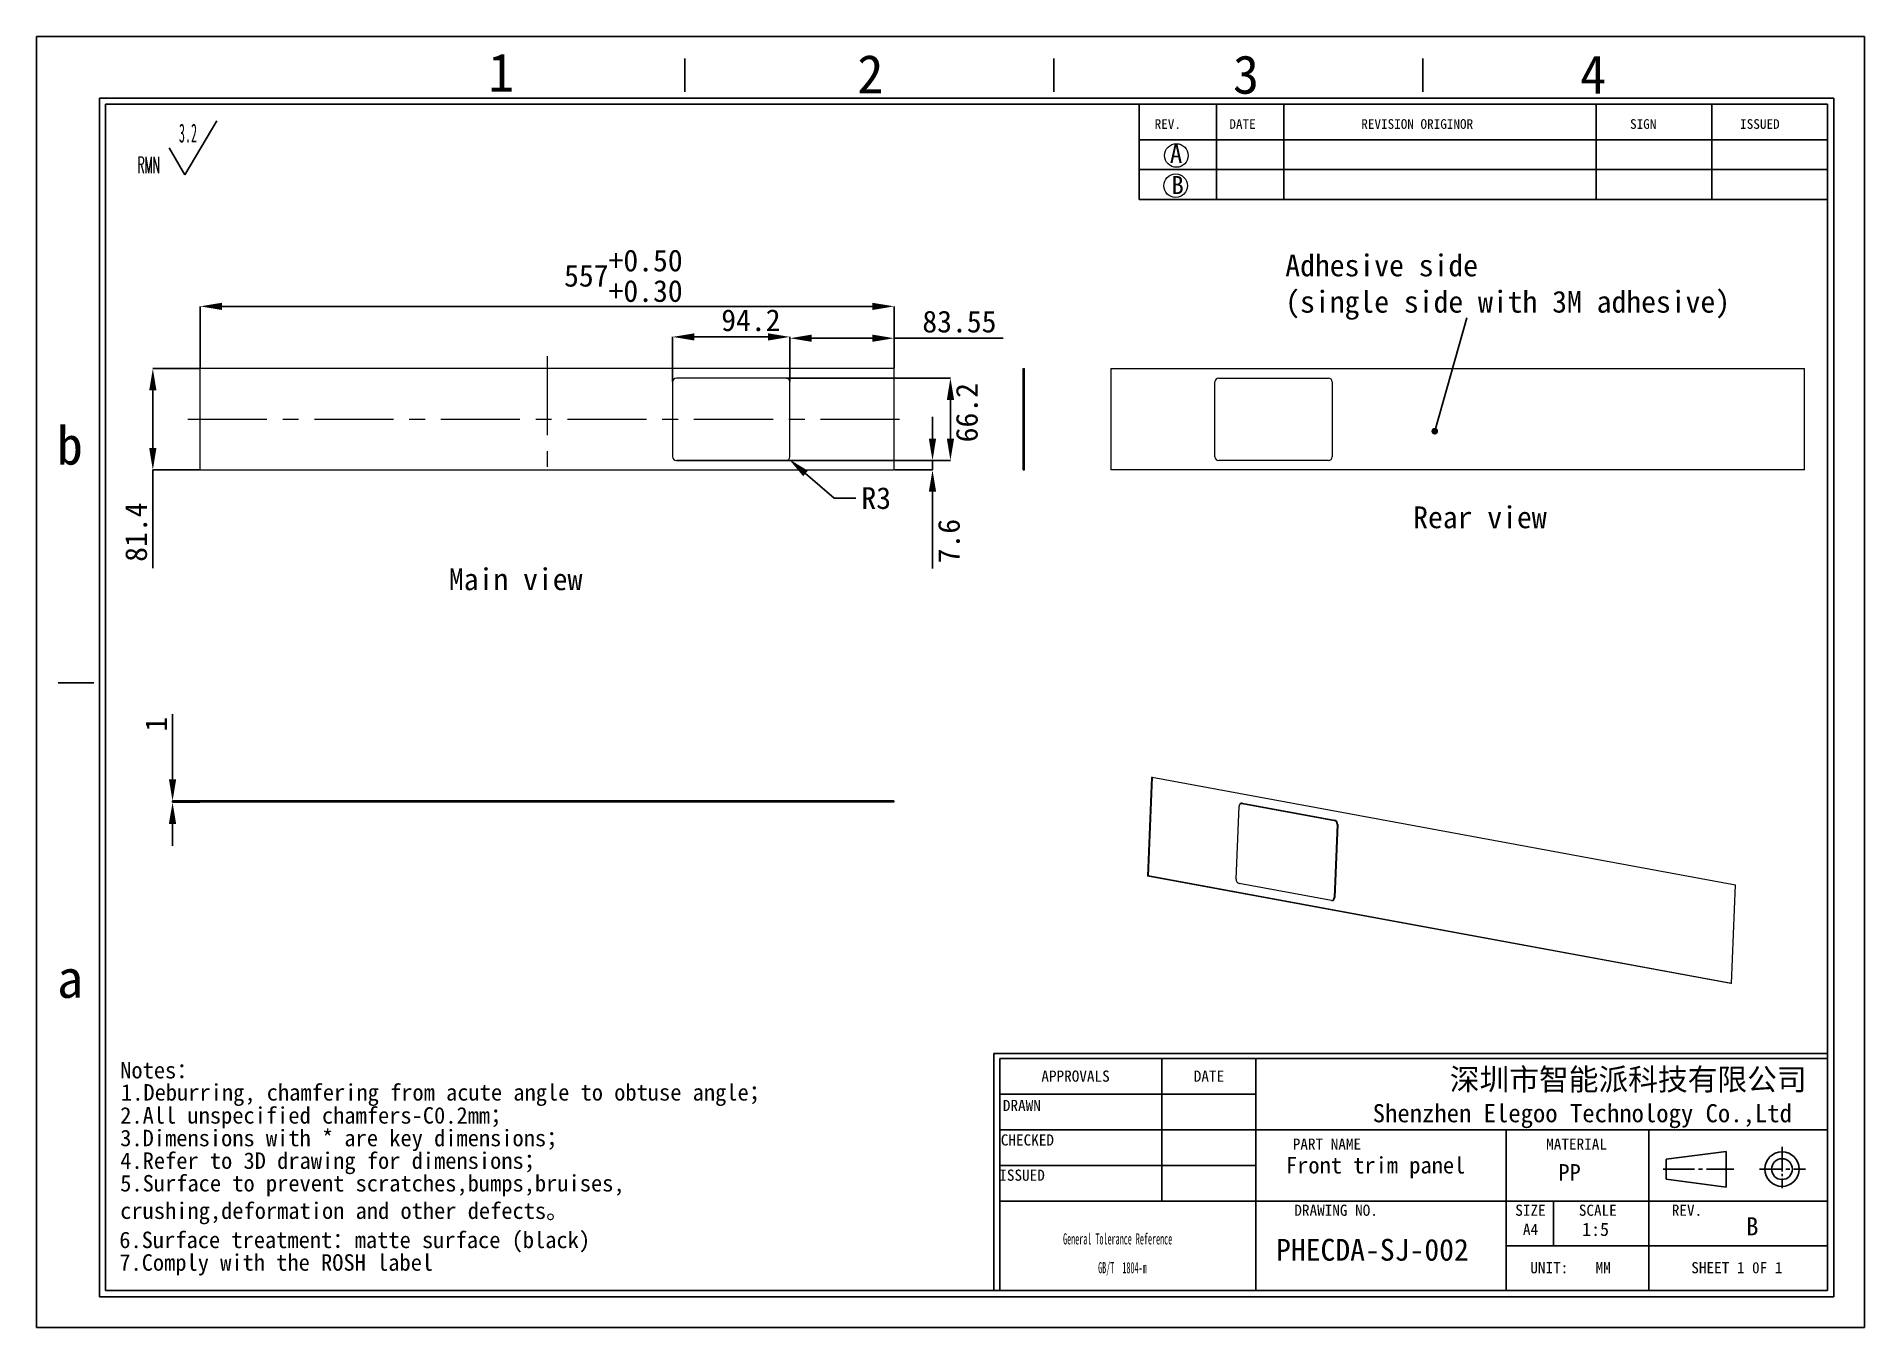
# Model space of a CAD drawing. Header units: millimetres. Extents: x 2 to 295, y 1 to 209.
import ezdxf

# ---------------------------------------------------------------- set-up
doc = ezdxf.new("R2010")
doc.units = ezdxf.units.MM
doc.header["$PDSIZE"] = -1
doc.linetypes.add('CENTERX2', pattern=[20.32, 12.7, -2.54, 2.54, -2.54])
doc.layers.add('SLD-0', color=179, linetype='Continuous')
doc.styles.add('5', font='simfang.ttf')
doc.styles.add('C', font='simfang.ttf')
doc.styles.add('SLDTEXTSTYLE1', font='TXT', dxfattribs={"width": 0.469, "bigfont": 'bigfont'})
doc.styles.add('SLDTEXTSTYLE2', font='TXT', dxfattribs={"width": 0.469})
doc.styles.add('SLDTEXTSTYLE8', font='TXT', dxfattribs={"width": 0.484})
doc.dimstyles.new('SLDDIMSTYLE0', dxfattribs={"dimtxt": 3.5, "dimasz": 3.5, "dimexe": 0, "dimexo": 0.0625, "dimgap": 0.875, "dimtad": 2, "dimlfac": 5, "dimrnd": 1e-09, "dimzin": 12, "dimdsep": 46, "dimtxsty": 'SLDTEXTSTYLE2', "dimsah": 1, "dimcen": 0.09, "dimadec": 0, "dimazin": 3, "dimtfac": 1, "dimtofl": 0, "dimtmove": 0, "dimatfit": 3, "dimfxl": 1, "dimfrac": 2, "dimtolj": 1, "dimtzin": 12, "dimarcsym": 0})
doc.dimstyles.new('SLDDIMSTYLE1', dxfattribs={"dimtxt": 3.5, "dimasz": 3.5, "dimexe": 0, "dimexo": 0.0625, "dimgap": 0.875, "dimtad": 2, "dimlfac": 5, "dimrnd": 1e-09, "dimzin": 12, "dimdsep": 46, "dimtxsty": 'SLDTEXTSTYLE2', "dimsah": 1, "dimcen": 0.09, "dimadec": 0, "dimazin": 3, "dimtol": 1, "dimtp": 0.5, "dimtm": -0.3, "dimtfac": 1, "dimtofl": 0, "dimtmove": 0, "dimatfit": 3, "dimfxl": 1, "dimfrac": 2, "dimtolj": 1, "dimtzin": 0, "dimarcsym": 0})
doc.dimstyles.new('SLDDIMSTYLE2', dxfattribs={"dimtxt": 3.5, "dimasz": 3.5, "dimexe": 0, "dimexo": 0.0625, "dimgap": 0.875, "dimtad": 2, "dimlfac": 5, "dimrnd": 1e-09, "dimzin": 12, "dimdsep": 46, "dimtxsty": 'SLDTEXTSTYLE2', "dimsah": 1, "dimcen": 0.09, "dimadec": 0, "dimazin": 3, "dimtfac": 1, "dimtmove": 0, "dimatfit": 0, "dimfxl": 1, "dimfrac": 2, "dimtolj": 1, "dimtzin": 12, "dimarcsym": 0})
doc.dimstyles.new('SLDDIMSTYLE3', dxfattribs={"dimtxt": 3.5, "dimasz": 3.5, "dimexe": 0, "dimexo": 0.0625, "dimgap": 0.875, "dimtad": 0, "dimtih": 1, "dimtoh": 1, "dimlfac": 5, "dimrnd": 1e-09, "dimzin": 12, "dimdsep": 46, "dimtxsty": 'SLDTEXTSTYLE2', "dimsah": 1, "dimcen": 0, "dimadec": 0, "dimazin": 3, "dimtfac": 1, "dimtofl": 0, "dimtmove": 0, "dimatfit": 3, "dimfxl": 1, "dimfrac": 2, "dimtolj": 1, "dimtzin": 12, "dimarcsym": 0})
doc.dimstyles.new('SLDDIMSTYLE4', dxfattribs={"dimtxt": 0.18, "dimasz": 1.076923, "dimexe": 0, "dimexo": 0.0625, "dimgap": 0, "dimtad": 0, "dimtih": 1, "dimtoh": 1, "dimdec": 0, "dimrnd": 1e-09, "dimzin": 0, "dimdsep": 46, "dimtxsty": 'Standard', "dimblk1": 'DOT', "dimblk2": 'DOT', "dimsah": 1, "dimcen": 0.09, "dimadec": 0, "dimazin": 0, "dimtfac": 1.076923, "dimtdec": 0, "dimtofl": 0, "dimtmove": 0, "dimatfit": 3, "dimldrblk": 'DOT', "dimfxl": 1, "dimfrac": 2, "dimtolj": 1, "dimtzin": 0, "dimarcsym": 0})

# ---------------------------------------------------------------- blocks, each defined once
blk = doc.blocks.new('SW_NOTE_0')
at = {"layer": 'SLD-0', "color": 0, "attachment_point": 1, "style": 'C'}
for s, insert, char_height in [('Notes：', (1.28, 8.88), 2.646), ('1.Deburring, chamfering from acute angle to obtuse angle；', (1.41, 5.32), 2.6458), ('2.All unspecified chamfers-C0.2mm；', (1.28, 1.62), 2.6458), ('3.{\\fSimSun|b0|i0|c134|p2;Dimensions with * are key dimensions}；', (1.28, -2.02), 2.6458), ('4.Refer to 3D drawing for dimensions；', (1.28, -5.65), 2.6458), ('5.Surface to prevent scratches,bumps,bruises,\\Pcrushing,deformation and other defects。', (1.28, -9.28), 2.6458), ('6.Surface treatment：matte surface (black)', (1.13, -18.38), 2.6458), ('7.Comply with the ROSH label', (1.13, -22.01), 2.6458)]:
    blk.add_mtext(s, dxfattribs=dict(at, insert=insert, char_height=char_height))
blk = doc.blocks.new('SW_NOTE_1')
at = {"layer": 'SLD-0', "color": 0}
for q in [(12.74, 9.16), (5.08, 4.83)]:
    blk.add_line((7.63, 0.49), q, dxfattribs=at)
at = {"layer": 'SLD-0', "color": 0, "attachment_point": 1}
for s, insert, char_height, style in [('3.2', (6.66, 8.73), 3.032, 'SLDTEXTSTYLE2'), ('{\\Ftxt,bigfont|c134;RMN}', (0, 3.41), 2.6458, 'SLDTEXTSTYLE1')]:
    blk.add_mtext(s, dxfattribs=dict(at, insert=insert, char_height=char_height, style=style))
blk = doc.blocks.new('SW_NOTE_3')
at = {"layer": 'SLD-0', "color": 0, "char_height": 1.7927, "attachment_point": 2, "style": 'SLDTEXTSTYLE8'}
for s, insert in [('General Tolerance Reference', (12.75, 2.31)), ('GB/T  1804-m', (13.51, -2.32))]:
    blk.add_mtext(s, dxfattribs=dict(at, insert=insert))
blk = doc.blocks.new('_D')
at = {"layer": 'Defpoints', "color": 0}
for p in [(20.26, 155.33), (27.88, 155.33), (27.88, 139.05)]:
    blk.add_point(p, dxfattribs=at)
at = {"layer": 'SLD-0', "color": 0, "lineweight": -2}
for p, q in [((27.81, 155.33), (20.26, 155.33)), ((20.26, 151.83), (20.26, 142.55)), ((27.81, 139.05), (20.26, 139.05)), ((20.26, 139.05), (20.26, 123.25))]:
    blk.add_line(p, q, dxfattribs=at)
at = {"layer": 'SLD-0', "color": 0}
for points in [[(19.68, 151.83), (20.84, 151.83), (20.26, 155.33)], [(19.68, 142.55), (20.84, 142.55), (20.26, 139.05)]]:
    blk.add_solid(points, dxfattribs=at)
at = {"layer": 'SLD-0', "color": 0, "insert": (15.82, 129.05), "char_height": 3.5, "attachment_point": 2, "rotation": 90, "style": '5'}
blk.add_mtext('\\A1;81.4', dxfattribs=at)
blk = doc.blocks.new('_D_1')
at = {"layer": 'Defpoints', "color": 0}
for p in [(139.28, 165.33), (27.88, 155.33), (139.28, 155.33)]:
    blk.add_point(p, dxfattribs=at)
at = {"layer": 'SLD-0', "color": 0, "lineweight": -2}
for p, q in [((27.88, 155.39), (27.88, 165.33)), ((31.38, 165.33), (135.78, 165.33)), ((139.28, 155.39), (139.28, 165.33))]:
    blk.add_line(p, q, dxfattribs=at)
at = {"layer": 'SLD-0', "color": 0}
for points in [[(31.38, 165.91), (31.38, 164.74), (27.88, 165.33)], [(135.78, 165.91), (135.78, 164.74), (139.28, 165.33)]]:
    blk.add_solid(points, dxfattribs=at)
at = {"layer": 'SLD-0', "color": 0, "insert": (95.82, 174.45), "char_height": 3.5, "attachment_point": 2, "style": '5'}
blk.add_mtext('\\A1;557\\S+0.50^ +0.30;', dxfattribs=at)
blk = doc.blocks.new('_D_2')
at = {"layer": 'Defpoints', "color": 0}
for p in [(122.57, 160.42), (103.73, 153.21), (122.57, 153.21)]:
    blk.add_point(p, dxfattribs=at)
at = {"layer": 'SLD-0', "color": 0, "lineweight": -2}
for p, q in [((103.73, 153.27), (103.73, 160.42)), ((107.23, 160.42), (119.07, 160.42)), ((122.57, 153.27), (122.57, 160.42))]:
    blk.add_line(p, q, dxfattribs=at)
at = {"layer": 'SLD-0', "color": 0}
for points in [[(107.23, 161), (107.23, 159.84), (103.73, 160.42)], [(119.07, 161), (119.07, 159.84), (122.57, 160.42)]]:
    blk.add_solid(points, dxfattribs=at)
at = {"layer": 'SLD-0', "color": 0, "insert": (116.3, 164.86), "char_height": 3.5, "attachment_point": 2, "style": '5'}
blk.add_mtext('\\A1;94.2', dxfattribs=at)
blk = doc.blocks.new('_D_3')
at = {"layer": 'Defpoints', "color": 0}
for p in [(121.97, 153.81), (121.97, 140.57), (148.34, 140.57)]:
    blk.add_point(p, dxfattribs=at)
at = {"layer": 'SLD-0', "color": 0, "lineweight": -2}
for p, q in [((122.03, 153.81), (148.34, 153.81)), ((148.34, 150.31), (148.34, 144.07)), ((122.03, 140.57), (148.34, 140.57))]:
    blk.add_line(p, q, dxfattribs=at)
at = {"layer": 'SLD-0', "color": 0}
for points in [[(147.76, 150.31), (148.92, 150.31), (148.34, 153.81)], [(147.76, 144.07), (148.92, 144.07), (148.34, 140.57)]]:
    blk.add_solid(points, dxfattribs=at)
at = {"layer": 'SLD-0', "color": 0, "insert": (149.21, 148.25), "char_height": 3.5, "attachment_point": 2, "rotation": 90, "style": '5'}
blk.add_mtext('\\A1;66.2', dxfattribs=at)
blk = doc.blocks.new('_D_4')
at = {"layer": 'Defpoints', "color": 0}
for p in [(121.97, 141.17), (122.42, 140.77)]:
    blk.add_point(p, dxfattribs=at)
at = {"layer": 'SLD-0', "color": 0, "lineweight": -2}
for p, q in [((129.66, 134.51), (125.07, 138.48)), ((133.16, 134.51), (129.66, 134.51))]:
    blk.add_line(p, q, dxfattribs=at)
at = {"layer": 'SLD-0', "color": 0}
blk.add_solid([(125.45, 138.93), (124.69, 138.04), (122.42, 140.77)], dxfattribs=at)
at = {"layer": 'SLD-0', "color": 0, "insert": (134.04, 136.28), "char_height": 3.5, "attachment_point": 1, "style": '5'}
blk.add_mtext('\\A1;R3', dxfattribs=at)
blk = doc.blocks.new('_D_5')
at = {"layer": 'Defpoints', "color": 0}
for p in [(139.28, 160.21), (122.57, 153.21), (139.28, 155.33)]:
    blk.add_point(p, dxfattribs=at)
at = {"layer": 'SLD-0', "color": 0, "lineweight": -2}
for p, q in [((122.57, 153.27), (122.57, 160.21)), ((126.07, 160.21), (135.78, 160.21)), ((139.28, 155.39), (139.28, 160.21)), ((139.28, 160.21), (156.79, 160.21))]:
    blk.add_line(p, q, dxfattribs=at)
at = {"layer": 'SLD-0', "color": 0}
for points in [[(126.07, 160.79), (126.07, 159.63), (122.57, 160.21)], [(135.78, 160.79), (135.78, 159.63), (139.28, 160.21)]]:
    blk.add_solid(points, dxfattribs=at)
at = {"layer": 'SLD-0', "color": 0, "insert": (149.78, 164.64), "char_height": 3.5, "attachment_point": 2, "style": '5'}
blk.add_mtext('\\A1;83.55', dxfattribs=at)
blk = doc.blocks.new('_D_6')
at = {"layer": 'Defpoints', "color": 0}
for p in [(104.33, 140.57), (139.28, 139.05), (145.46, 139.05)]:
    blk.add_point(p, dxfattribs=at)
at = {"layer": 'SLD-0', "color": 0, "lineweight": -2}
for p, q in [((145.46, 144.07), (145.46, 147.57)), ((104.39, 140.57), (145.46, 140.57)), ((139.34, 139.05), (145.46, 139.05)), ((145.46, 140.57), (145.46, 139.05)), ((145.46, 135.55), (145.46, 123.2))]:
    blk.add_line(p, q, dxfattribs=at)
at = {"layer": 'SLD-0', "color": 0}
for points in [[(144.87, 144.07), (146.04, 144.07), (145.46, 140.57)], [(144.87, 135.55), (146.04, 135.55), (145.46, 139.05)]]:
    blk.add_solid(points, dxfattribs=at)
at = {"layer": 'SLD-0', "color": 0, "insert": (146.33, 127.62), "char_height": 3.5, "attachment_point": 2, "rotation": 90, "style": '5'}
blk.add_mtext('\\A1;7.6', dxfattribs=at)
blk = doc.blocks.new('_D_7')
at = {"layer": 'Defpoints', "color": 0}
for p in [(23.43, 85.87), (27.88, 85.87), (27.88, 85.67)]:
    blk.add_point(p, dxfattribs=at)
at = {"layer": 'SLD-0', "color": 0, "lineweight": -2}
for p, q in [((23.43, 89.37), (23.43, 99.82)), ((27.81, 85.87), (23.43, 85.87)), ((23.43, 85.67), (23.43, 85.87)), ((27.81, 85.67), (23.43, 85.67)), ((23.43, 82.17), (23.43, 78.67))]:
    blk.add_line(p, q, dxfattribs=at)
at = {"layer": 'SLD-0', "color": 0}
for points in [[(22.84, 89.37), (24.01, 89.37), (23.43, 85.87)], [(22.84, 82.17), (24.01, 82.17), (23.43, 85.67)]]:
    blk.add_solid(points, dxfattribs=at)
at = {"layer": 'SLD-0', "color": 0, "insert": (19.05, 98.21), "char_height": 3.5, "attachment_point": 2, "rotation": 90, "style": '5'}
blk.add_mtext('\\A1;1', dxfattribs=at)
blk = doc.blocks.new('SW_NOTE_4')
at = {"insert": (2.74, 7.41), "char_height": 3.5, "width": 141.4875, "attachment_point": 1}
blk.add_mtext('{\\fFangSong|b0|i0|c0|p49;Adhesive side \\P(single side with 3M adhesive)}', dxfattribs=at)
blk = doc.blocks.new('_DOT')
at = {"color": 0, "linetype": 'ByBlock', "lineweight": -2}
blk.add_line((-0.5, 0), (-1, 0), dxfattribs=at)
at = {"color": 0, "linetype": 'ByBlock', "const_width": 0.5}
blk.add_lwpolyline([(-0.25, 0, 1), (0.25, 0, 1)], format="xyb", close=True, dxfattribs=at)

msp = doc.modelspace()

# ---------------------------------------------------------------- linework, layer by layer
at = {"color": 7, "linetype": 'Continuous', "lineweight": 15}
for p, q in [((27.8752, 139.0461), (27.8752, 155.3261)), ((139.2752, 155.3261), (27.8752, 155.3261)), ((103.7252, 153.2061), (103.7252, 141.1661)), ((121.9652, 153.8061), (104.3252, 153.8061)), ((122.5652, 141.1661), (122.5652, 153.2061)), ((139.2752, 155.3261), (139.2752, 139.0461)), ((160.023, 139.0461), (160.023, 155.3261)), ((160.023, 155.3261), (160.223, 155.3261)), ((160.223, 139.0461), (160.223, 155.3261)), ((174.1028, 155.3261), (174.1028, 139.0461)), ((174.1028, 155.3261), (285.5028, 155.3261)), ((190.8128, 141.1661), (190.8128, 153.2061)), ((191.4128, 153.8061), (209.0528, 153.8061)), ((209.6528, 153.2061), (209.6528, 141.1661)), ((285.5028, 139.0461), (285.5028, 155.3261)), ((27.8752, 139.0461), (139.2752, 139.0461)), ((104.3252, 140.5661), (121.9652, 140.5661)), ((160.023, 139.0461), (160.223, 139.0461)), ((285.5028, 139.0461), (174.1028, 139.0461)), ((209.0528, 140.5661), (191.4128, 140.5661)), ((180.6212, 89.6409), (179.9611, 73.7923)), ((180.7291, 89.6745), (180.069, 73.826)), ((180.7291, 89.6745), (180.6212, 89.6409)), ((180.7291, 89.6745), (274.3944, 72.4144)), ((27.8752, 85.8698), (27.8752, 85.6698)), ((139.2752, 85.8698), (27.8752, 85.8698)), ((139.2752, 85.6698), (27.8752, 85.6698)), ((139.2752, 85.8698), (139.2752, 85.6698)), ((195.2218, 85.5128), (195.1138, 85.4792)), ((195.1138, 85.4792), (209.9456, 82.7461)), ((195.2218, 85.5128), (210.0535, 82.7797)), ((194.2048, 73.3008), (194.693, 85.0217)), ((210.0535, 82.7797), (209.9456, 82.7461)), ((210.4257, 82.069), (209.9375, 70.3481)), ((210.5337, 82.1027), (210.0455, 70.3817)), ((210.5337, 82.1027), (210.4257, 82.069)), ((180.069, 73.826), (179.9611, 73.7923)), ((273.6263, 56.5322), (179.9611, 73.7923)), ((273.7343, 56.5658), (180.069, 73.826)), ((209.5167, 69.8906), (194.6849, 72.6237)), ((273.7343, 56.5658), (274.3944, 72.4144)), ((210.0455, 70.3817), (209.9375, 70.3481)), ((273.7343, 56.5658), (273.6263, 56.5322))]:
    msp.add_line(p, q, dxfattribs=at)
at = {"color": 7, "linetype": 'Continuous', "lineweight": 15, "flags": 128}
msp.add_lwpolyline([(194.9662, 85.481), (195.0149, 85.4861), (195.1138, 85.4792)], dxfattribs=at)
at = {"color": 7, "linetype": 'Continuous', "lineweight": 15}
for centre, radius, start, end in [((104.3252, 153.2061), 0.6, 90, 180), ((121.9652, 153.2061), 0.6, 0, 90), ((191.4128, 153.2061), 0.6, 90, 180), ((209.0528, 153.2061), 0.6, 0, 90), ((104.3252, 141.1661), 0.6, 180, 270), ((121.9652, 141.1661), 0.6, 270, 0), ((191.4128, 141.1661), 0.6, 180, 270), ((209.0528, 141.1661), 0.6, 270, 0), ((195.1609, 85.0482), 0.4686, 82.529762, 183.239528), ((209.7765, 82.1174), 0.651, 355.738876, 74.947185), ((209.8844, 82.151), 0.651, 355.738876, 74.947185), ((194.854, 73.2524), 0.651, 175.738817, 254.947366), ((209.5776, 70.3552), 0.4686, 262.52999, 3.239462), ((209.4254, 70.3417), 0.5121, 297.806708, 0.707287)]:
    msp.add_arc(centre, radius, start, end, dxfattribs=at)
at = {"layer": 'SLD-0'}
for p, q in [((1.5907, 208.6737), (295.1066, 208.6737)), ((1.5907, 1.2938), (1.5907, 208.6737)), ((295.1066, 208.6737), (295.1066, 1.2938)), ((12.6748, 7.2189), (12.6748, 197.811)), ((12.6748, 197.811), (289.1814, 197.811)), ((252.0174, 197.811), (252.0174, 182.5137)), ((270.5994, 197.811), (270.5994, 182.5137)), ((289.1814, 197.811), (289.1814, 7.2189)), ((289.1814, 7.2189), (12.6748, 7.2189)), ((295.1066, 1.2938), (1.5907, 1.2938))]:
    msp.add_line(p, q, dxfattribs=at)
at = {"layer": 'SLD-0', "color": 6, "linetype": 'Continuous'}
for p, q in [((105.701, 199.786), (105.701, 205.1695)), ((164.9525, 199.786), (164.9525, 205.1695)), ((224.2039, 199.786), (224.2039, 205.1695)), ((11.6873, 6.2314), (11.6873, 198.7985)), ((11.6873, 198.7985), (290.1689, 198.7985)), ((290.1689, 198.7985), (290.1689, 6.2314)), ((10.8046, 104.8527), (5.0681, 104.8527)), ((290.1689, 6.2314), (11.6873, 6.2314))]:
    msp.add_line(p, q, dxfattribs=at)
at = {"layer": 'SLD-0', "color": 179, "linetype": 'Continuous'}
for p, q in [((178.6588, 197.811), (178.6588, 182.5137)), ((191.0502, 197.811), (191.0502, 182.5137)), ((201.8863, 197.811), (201.8863, 182.5137)), ((178.6588, 192.0745), (289.1814, 192.0745)), ((178.6588, 187.2941), (289.1814, 187.2941)), ((178.6588, 182.5137), (289.1814, 182.5137)), ((289.1814, 45.3294), (155.3299, 45.3294)), ((155.3299, 45.3294), (155.3299, 7.2189)), ((289.1814, 44.5061), (156.286, 44.5061)), ((156.286, 44.5061), (156.286, 7.2189)), ((182.2808, 44.5061), (182.2808, 21.5602)), ((197.3975, 44.5061), (197.3975, 7.2189)), ((197.3975, 38.7696), (156.286, 38.7696)), ((289.1814, 33.0331), (156.286, 33.0331)), ((237.553, 33.0331), (237.553, 7.2189)), ((260.499, 7.2189), (260.499, 33.0331)), ((263.2552, 28.3538), (272.8879, 29.5382)), ((272.8879, 23.8461), (272.8879, 29.5382)), ((281.8693, 26.3495), (281.8693, 30.3163)), ((197.3975, 27.2966), (156.286, 27.2966)), ((262.7856, 26.7328), (267.8301, 26.7328)), ((263.2552, 25.1064), (263.2552, 28.3538)), ((268.4607, 26.7328), (269.0912, 26.7328)), ((269.7218, 26.7328), (274.1357, 26.7328)), ((281.8693, 26.7328), (278.2684, 26.7328)), ((282.4999, 26.7328), (283.1304, 26.7328)), ((283.761, 26.7328), (285.6527, 26.7328)), ((263.2552, 25.1064), (272.8879, 23.8461)), ((281.8693, 25.9663), (281.8693, 25.5831)), ((281.8693, 25.1998), (281.8693, 23.6668)), ((289.1814, 21.5602), (156.286, 21.5602)), ((245.2016, 21.5602), (245.2016, 14.3895)), ((237.553, 14.3895), (289.1814, 14.3895))]:
    msp.add_line(p, q, dxfattribs=at)
at = {"layer": 'SLD-0', "linetype": 'CENTERX2', "lineweight": 0}
for p, q in [((83.5752, 157.3261), (83.5752, 137.0461)), ((25.8752, 147.1861), (141.2752, 147.1861))]:
    msp.add_line(p, q, dxfattribs=at)
at = {"layer": 'SLD-0', "lineweight": 0}
for centre in [(184.6221, 189.5636), (184.4994, 184.7149)]:
    msp.add_circle(centre, 1.8944, dxfattribs=at)
at = {"layer": 'SLD-0', "color": 179, "linetype": 'Continuous'}
for radius in [2.7714, 1.669]:
    msp.add_circle((281.8693, 26.7328), radius, dxfattribs=at)

# ---------------------------------------------------------------- block references
at = {"layer": 'SLD-0'}
for name, p in [('SW_NOTE_1', (17.795, 185.9568)), ('SW_NOTE_4', (199.3648, 166.2452))]:
    msp.add_blockref(name, p, dxfattribs=at)
at = {"layer": 'SLD-0', "color": 5}
msp.add_blockref('SW_NOTE_0', (13.7443, 35.0668), dxfattribs=at)
at = {"layer": 'SLD-0', "color": 179}
msp.add_blockref('SW_NOTE_3', (162.4379, 14.1109), dxfattribs=at)

# ---------------------------------------------------------------- texts
at = {"layer": 'SLD-0', "style": '5'}
for s, insert, char_height, attachment_point in [('1', (74.111, 205.9712), 6.172, 1), ('2', (133.3881, 205.7276), 6.172, 1), ('3', (193.7066, 205.6655), 6.172, 1), ('4', (249.4405, 205.6593), 6.172, 1), ('A', (183.5778, 191.2862), 2.9034, 1), ('B', (183.8319, 186.2712), 2.9034, 1), ('b', (4.8346, 146.0918), 6.172, 1), ('Rear view', (222.6421, 133.192), 3.5, 1), ('Main view', (67.8076, 123.2386), 3.5, 1), ('a', (4.8798, 60.4234), 6.172, 1), ('深圳市智能派科技有限公司', (257.1734, 42.9009), 3.5, 2), ('Front trim panel', (216.6158, 28.676), 2.645833, 2), ('PP', (247.7573, 27.5373), 2.64583, 2), ('B', (276.1139, 18.9954), 2.9104, 1), ('PHECDA-SJ-002', (200.6228, 15.5203), 3.5, 1)]:
    msp.add_mtext(s, dxfattribs=dict(at, insert=insert, char_height=char_height, attachment_point=attachment_point))
at = {"layer": 'SLD-0', "color": 179, "style": '5'}
for s, insert, char_height, attachment_point in [('REV.', (181.1288, 195.4001), 1.55363, 1), ('DATE', (193.1265, 195.4001), 1.55363, 1), ('REVISION ORIGINOR', (214.3082, 195.4001), 1.553633, 1), ('SIGN', (257.4664, 195.4001), 1.55363, 1), ('ISSUED', (275.1481, 195.4001), 1.55363, 1), ('APPROVALS', (168.4266, 42.5627), 1.79265, 2), ('DATE', (189.8496, 42.5627), 1.79265, 2), ('DRAWN', (159.8036, 37.8529), 1.79265, 2), ('Shenzhen Elegoo Technology Co.,Ltd', (249.7983, 37.1647), 2.910417, 2), ('CHECKED', (160.6957, 32.3147), 1.79265, 2), ('PART NAME', (208.7939, 31.6454), 1.79265, 2), ('MATERIAL', (248.8802, 31.6454), 1.79265, 2), ('ISSUED', (159.837, 26.6544), 1.79265, 2), ('DRAWING NO.', (210.268, 21.0216), 1.792654, 2), ('SIZE', (241.4789, 21.0216), 1.79265, 2), ('SCALE', (252.2889, 21.0216), 1.79265, 2), ('REV.', (266.6102, 21.0216), 1.79265, 2), ('A4', (241.4898, 17.9531), 1.79265, 2), ('1:5', (251.93, 18.1206), 2.11667, 2), ('UNIT:', (244.4987, 11.7907), 1.79265, 2), ('MM', (253.1609, 11.7907), 1.79265, 2), ('SHEET 1 0F 1', (274.62, 11.7907), 1.792654, 2)]:
    msp.add_mtext(s, dxfattribs=dict(at, insert=insert, char_height=char_height, attachment_point=attachment_point))

# ---------------------------------------------------------------- dimensions: what is measured, and where the dimension line sits
at = {"layer": 'SLD-0'}
for base, p1, p2, dimstyle, picture, middle in [((139.2752, 165.3261), (27.8752, 155.3261), (139.2752, 155.3261), 'SLDDIMSTYLE1', '_D_1', (95.8235, 165.3261)), ((122.5652, 160.4205), (103.7252, 153.2061), (122.5652, 153.2061), 'SLDDIMSTYLE2', '_D_2', (116.2995, 160.4205)), ((139.2752, 160.2089), (122.5652, 153.2061), (139.2752, 155.3261), 'SLDDIMSTYLE0', '_D_5', (149.7802, 160.2089))]:
    dim = msp.add_linear_dim(base=base, p1=p1, p2=p2, dimstyle=dimstyle, override={"dimtxsty": '5'}, dxfattribs=at)
    dim.commit()
    dim.dimension.update_dxf_attribs({"geometry": picture, "text_midpoint": middle, "dimtype": 160})
for base, p1, p2, dimstyle, picture, middle in [((20.2598, 155.3261), (27.8752, 139.0461), (27.8752, 155.3261), 'SLDDIMSTYLE0', '_D', (20.2598, 129.0461)), ((148.3399, 140.5661), (121.9652, 153.8061), (121.9652, 140.5661), 'SLDDIMSTYLE2', '_D_3', (148.3399, 148.2489)), ((145.4558, 139.0461), (104.3252, 140.5661), (139.2752, 139.0461), 'SLDDIMSTYLE2', '_D_6', (145.4558, 127.6211)), ((23.4256, 85.8698), (27.8752, 85.6698), (27.8752, 85.8698), 'SLDDIMSTYLE2', '_D_7', (23.4256, 98.2101))]:
    dim = msp.add_linear_dim(base=base, p1=p1, p2=p2, angle=90, dimstyle=dimstyle, override={"dimtxsty": '5'}, dxfattribs=at)
    dim.commit()
    dim.dimension.update_dxf_attribs({"geometry": picture, "text_midpoint": middle, "dimtype": 160})
dim = msp.add_radius_dim(center=(121.9652, 141.1661), mpoint=(122.4191, 140.7736), dimstyle='SLDDIMSTYLE3', override={"dimtxsty": '5'}, dxfattribs=at)
dim.commit()
dim.dimension.update_dxf_attribs({"geometry": '_D_4', "text_midpoint": (136.3568, 134.5115), "dimtype": 164})

# ---------------------------------------------------------------- leaders
msp.add_leader([(226.1133, 145.2763), (231.2802, 163.5087)], dimstyle='SLDDIMSTYLE4', override={"dimtxsty": '5'}, dxfattribs=at)

doc.saveas('drawing.dxf')
